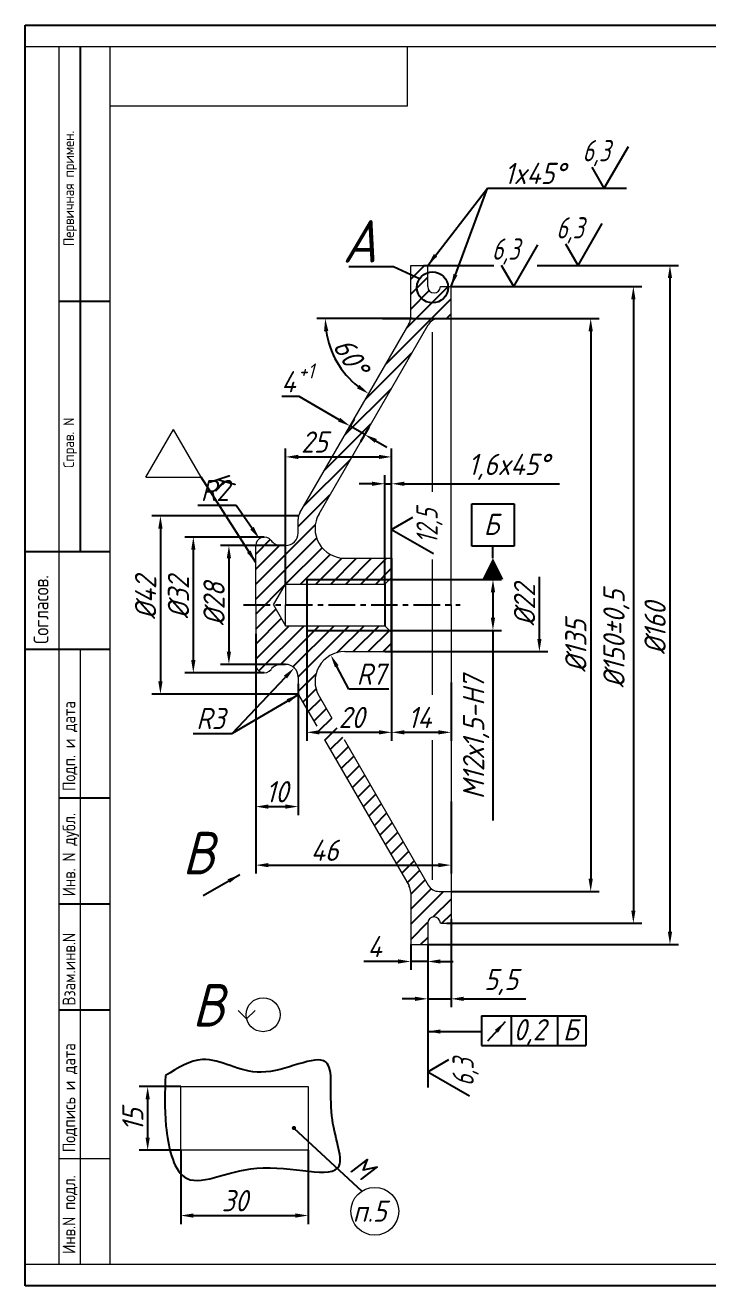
# Model space of a CAD drawing. Extents: x 5364 to 5784, y 0 to 297.
# Drawn here: x 5364 to 5524.8, y 0 to 297 of the extents above; entities that cross this region are included whole.
import ezdxf

# ---------------------------------------------------------------- set-up
doc = ezdxf.new("R2010")
doc.units = 0
doc.header["$MEASUREMENT"] = 0
doc.linetypes.add('CENTER', pattern=[2, 1.25, -0.25, 0.25, -0.25])
doc.layers.get('0').update_dxf_attribs({"linetype": 'CONTINUOUS'})
doc.layers.get('DEFPOINTS').update_dxf_attribs({"linetype": 'CONTINUOUS'})
doc.layers.add('TOST', color=110, linetype='CONTINUOUS', lineweight=20)
doc.styles.get("Standard").update_dxf_attribs({"font": 'simplex.shx', "width": 0.85, "oblique": 15, "height": 5})
doc.dimstyles.get("Standard").update_dxf_attribs({"dimtxt": 5, "dimasz": 3, "dimexe": 2, "dimexo": 0, "dimgap": 1, "dimtad": 1, "dimdec": 0, "dimdsep": 46, "dimlunit": 6, "dimtxsty": 'STANDARD', "dimcen": 0.09, "dimclrt": 7, "dimadec": 0, "dimazin": 0, "dimtfac": 1, "dimtdec": 0, "dimtmove": 0, "dimatfit": 3, "dimfxl": 1, "dimtolj": 1, "dimtzin": 0, "dimarcsym": 0})

# ---------------------------------------------------------------- blocks, each defined once
blk = doc.blocks.new('*D287')
at = {"color": 0, "lineweight": -2, "transparency": 16777216}
for p, q in [((5448.18, 227.91), (5499.22, 227.91)), ((5497.22, 224.91), (5497.22, 95.91)), ((5464.33, 92.91), (5499.22, 92.91))]:
    blk.add_line(p, q, dxfattribs=at)
at = {"color": 0, "transparency": 16777216}
for points in [[(5496.72, 224.91), (5497.72, 224.91), (5497.22, 227.91)], [(5496.72, 95.91), (5497.72, 95.91), (5497.22, 92.91)]]:
    blk.add_solid(points, dxfattribs=at)
at = {"layer": 'DEFPOINTS', "color": 0, "transparency": 16777216}
for p in [(5448.18, 227.91), (5464.33, 92.91), (5497.22, 92.91)]:
    blk.add_point(p, dxfattribs=at)
at = {"color": 7, "transparency": 16777216, "insert": (5493.72, 150.75), "char_height": 5, "attachment_point": 5, "rotation": 90}
blk.add_mtext('\\A1;%%c135', dxfattribs=at)
blk = doc.blocks.new('*D288')
at = {"color": 0, "lineweight": -2, "transparency": 16777216}
for p, q in [((5484.58, 240.41), (5517.89, 240.41)), ((5515.89, 237.41), (5515.89, 83.41)), ((5458.83, 80.41), (5517.89, 80.41))]:
    blk.add_line(p, q, dxfattribs=at)
at = {"color": 0, "transparency": 16777216}
for points in [[(5515.39, 237.41), (5516.39, 237.41), (5515.89, 240.41)], [(5515.39, 83.41), (5516.39, 83.41), (5515.89, 80.41)]]:
    blk.add_solid(points, dxfattribs=at)
at = {"layer": 'DEFPOINTS', "color": 0, "transparency": 16777216}
for p in [(5484.58, 240.41), (5458.83, 80.41), (5515.89, 80.41)]:
    blk.add_point(p, dxfattribs=at)
at = {"color": 7, "transparency": 16777216, "insert": (5512.39, 154.9), "char_height": 5, "attachment_point": 5, "rotation": 90}
blk.add_mtext('\\A1;%%c160', dxfattribs=at)
blk = doc.blocks.new('*D289')
at = {"color": 0, "lineweight": -2, "transparency": 16777216}
for p, q in [((5464.33, 235.41), (5509.27, 235.41)), ((5507.27, 232.41), (5507.27, 88.41)), ((5463.33, 85.41), (5509.27, 85.41))]:
    blk.add_line(p, q, dxfattribs=at)
at = {"color": 0, "transparency": 16777216}
for points in [[(5506.77, 232.41), (5507.77, 232.41), (5507.27, 235.41)], [(5506.77, 88.41), (5507.77, 88.41), (5507.27, 85.41)]]:
    blk.add_solid(points, dxfattribs=at)
at = {"layer": 'DEFPOINTS', "color": 0, "transparency": 16777216}
for p in [(5464.33, 235.41), (5463.33, 85.41), (5507.27, 85.41)]:
    blk.add_point(p, dxfattribs=at)
at = {"color": 7, "transparency": 16777216, "insert": (5503.29, 152.44), "char_height": 5, "attachment_point": 5, "rotation": 90}
blk.add_mtext('\\A1;%%c150%%p0,5', dxfattribs=at)
blk = doc.blocks.new('*D290')
at = {"color": 0, "lineweight": -2, "transparency": 16777216}
for p, q in [((5485.14, 152.41), (5485.14, 167.01)), ((5448.73, 149.41), (5487.14, 149.41))]:
    blk.add_line(p, q, dxfattribs=at)
at = {"color": 0, "transparency": 16777216}
blk.add_solid([(5484.64, 152.41), (5485.64, 152.41), (5485.14, 149.41)], dxfattribs=at)
at = {"layer": 'DEFPOINTS', "color": 0, "transparency": 16777216}
for p in [(5475.8, 171.41), (5448.73, 149.41), (5485.14, 149.41)]:
    blk.add_point(p, dxfattribs=at)
at = {"color": 7, "transparency": 16777216, "insert": (5481.64, 160.41), "char_height": 5, "attachment_point": 5, "rotation": 90}
blk.add_mtext('\\A1;%%c22', dxfattribs=at)
blk = doc.blocks.new('*D291')
at = {"color": 0, "lineweight": -2, "transparency": 16777216}
for p, q in [((5420.33, 176.41), (5401.63, 176.41)), ((5403.63, 173.41), (5403.63, 147.41)), ((5420.33, 144.41), (5401.63, 144.41))]:
    blk.add_line(p, q, dxfattribs=at)
at = {"color": 0, "transparency": 16777216}
for points in [[(5403.13, 173.41), (5404.13, 173.41), (5403.63, 176.41)], [(5403.13, 147.41), (5404.13, 147.41), (5403.63, 144.41)]]:
    blk.add_solid(points, dxfattribs=at)
at = {"layer": 'DEFPOINTS', "color": 0, "transparency": 16777216}
for p in [(5420.33, 176.41), (5403.63, 144.41), (5420.33, 144.41)]:
    blk.add_point(p, dxfattribs=at)
at = {"color": 7, "transparency": 16777216, "insert": (5400.13, 162.16), "char_height": 5, "attachment_point": 5, "rotation": 90}
blk.add_mtext('\\A1;%%c32', dxfattribs=at)
blk = doc.blocks.new('*D292')
at = {"color": 0, "lineweight": -2, "transparency": 16777216}
for p, q in [((5425.33, 174.41), (5410.01, 174.41)), ((5412.01, 171.41), (5412.01, 149.41)), ((5425.33, 146.41), (5410.01, 146.41))]:
    blk.add_line(p, q, dxfattribs=at)
at = {"color": 0, "transparency": 16777216}
for points in [[(5411.51, 171.41), (5412.51, 171.41), (5412.01, 174.41)], [(5411.51, 149.41), (5412.51, 149.41), (5412.01, 146.41)]]:
    blk.add_solid(points, dxfattribs=at)
at = {"layer": 'DEFPOINTS', "color": 0, "transparency": 16777216}
for p in [(5425.33, 174.41), (5412.01, 146.41), (5425.33, 146.41)]:
    blk.add_point(p, dxfattribs=at)
at = {"color": 7, "transparency": 16777216, "insert": (5408.51, 160.62), "char_height": 5, "attachment_point": 5, "rotation": 90}
blk.add_mtext('\\A1;%%c28', dxfattribs=at)
blk = doc.blocks.new('*D293')
at = {"color": 0, "lineweight": -2, "transparency": 16777216}
for p, q in [((5428.33, 181.41), (5393.88, 181.41)), ((5395.88, 178.41), (5395.88, 142.41)), ((5428.33, 139.41), (5393.88, 139.41))]:
    blk.add_line(p, q, dxfattribs=at)
at = {"color": 0, "transparency": 16777216}
for points in [[(5395.38, 178.41), (5396.38, 178.41), (5395.88, 181.41)], [(5395.38, 142.41), (5396.38, 142.41), (5395.88, 139.41)]]:
    blk.add_solid(points, dxfattribs=at)
at = {"layer": 'DEFPOINTS', "color": 0, "transparency": 16777216}
for p in [(5428.33, 181.41), (5395.88, 139.41), (5428.33, 139.41)]:
    blk.add_point(p, dxfattribs=at)
at = {"color": 7, "transparency": 16777216, "insert": (5392.38, 162.1), "char_height": 5, "attachment_point": 5, "rotation": 90}
blk.add_mtext('\\A1;%%c42', dxfattribs=at)
blk = doc.blocks.new('*D294')
at = {"color": 0, "lineweight": -2, "transparency": 16777216}
for p, q in [((5418.33, 150.33), (5418.33, 110.9)), ((5428.33, 141.79), (5428.33, 110.9)), ((5421.33, 112.9), (5425.33, 112.9))]:
    blk.add_line(p, q, dxfattribs=at)
at = {"color": 0, "transparency": 16777216}
for points in [[(5421.33, 113.4), (5421.33, 112.4), (5418.33, 112.9)], [(5425.33, 113.4), (5425.33, 112.4), (5428.33, 112.9)]]:
    blk.add_solid(points, dxfattribs=at)
at = {"layer": 'DEFPOINTS', "color": 0, "transparency": 16777216}
for p in [(5418.33, 150.33), (5428.33, 141.79), (5428.33, 112.9)]:
    blk.add_point(p, dxfattribs=at)
at = {"color": 7, "transparency": 16777216, "insert": (5423.33, 116.4), "char_height": 5, "attachment_point": 5}
blk.add_mtext('\\A1;10', dxfattribs=at)
blk = doc.blocks.new('*D295')
at = {"color": 0, "lineweight": -2, "transparency": 16777216}
blk.add_line((5455.18, 227.91), (5432.7, 227.91), dxfattribs=at)
blk.add_arc((5455.18, 227.91), 20.48, 188.4008, 231.5992, dxfattribs=at)
at = {"color": 0, "transparency": 16777216}
for points in [[(5434.42, 224.88), (5435.42, 224.95), (5434.7, 227.91)], [(5442.74, 212.27), (5442.18, 211.44), (5444.94, 210.17)]]:
    blk.add_solid(points, dxfattribs=at)
at = {"layer": 'DEFPOINTS', "color": 0, "transparency": 16777216}
for p in [(5454.43, 226.61), (5461.53, 227.91), (5464.33, 227.91), (5435.93, 220.9), (5428.73, 182.1)]:
    blk.add_point(p, dxfattribs=at)
at = {"color": 7, "transparency": 16777216, "insert": (5440.76, 218.95), "char_height": 5, "attachment_point": 5, "rotation": 301.8541}
blk.add_mtext('\\A1;60°', dxfattribs=at)
blk = doc.blocks.new('*D296')
at = {"color": 0, "lineweight": -2, "transparency": 16777216}
for p, q in [((5454.83, 80.41), (5454.83, 74.41)), ((5458.83, 80.41), (5458.83, 74.41)), ((5451.83, 76.41), (5443.79, 76.41)), ((5458.83, 76.41), (5454.83, 76.41)), ((5461.83, 76.41), (5464.83, 76.41))]:
    blk.add_line(p, q, dxfattribs=at)
at = {"color": 0, "transparency": 16777216}
for points in [[(5451.83, 76.91), (5451.83, 75.91), (5454.83, 76.41)], [(5461.83, 76.91), (5461.83, 75.91), (5458.83, 76.41)]]:
    blk.add_solid(points, dxfattribs=at)
at = {"layer": 'DEFPOINTS', "color": 0, "transparency": 16777216}
for p in [(5454.83, 80.41), (5458.83, 80.41), (5458.83, 76.41)]:
    blk.add_point(p, dxfattribs=at)
at = {"color": 7, "transparency": 16777216, "insert": (5446.31, 79.91), "char_height": 5, "attachment_point": 5}
blk.add_mtext('\\A1;4', dxfattribs=at)
blk = doc.blocks.new('*D297')
at = {"color": 0, "lineweight": -2, "transparency": 16777216}
for p, q in [((5464.33, 86.41), (5464.33, 65.61)), ((5458.83, 80.41), (5458.83, 65.61)), ((5455.83, 67.61), (5452.83, 67.61)), ((5458.83, 67.61), (5464.33, 67.61)), ((5467.33, 67.61), (5481.91, 67.61))]:
    blk.add_line(p, q, dxfattribs=at)
at = {"color": 0, "transparency": 16777216}
for points in [[(5455.83, 68.11), (5455.83, 67.11), (5458.83, 67.61)], [(5467.33, 68.11), (5467.33, 67.11), (5464.33, 67.61)]]:
    blk.add_solid(points, dxfattribs=at)
at = {"layer": 'DEFPOINTS', "color": 0, "transparency": 16777216}
for p in [(5464.33, 86.41), (5458.83, 80.41), (5464.33, 67.61)]:
    blk.add_point(p, dxfattribs=at)
at = {"color": 7, "transparency": 16777216, "insert": (5476.12, 71.58), "char_height": 5, "attachment_point": 5}
blk.add_mtext('\\A1;5,5', dxfattribs=at)
blk = doc.blocks.new('*D298')
at = {"color": 0, "lineweight": -2, "transparency": 16777216}
for p, q in [((5450.33, 171.41), (5450.33, 128.4)), ((5430.33, 166.41), (5430.33, 128.4)), ((5433.33, 130.4), (5447.33, 130.4))]:
    blk.add_line(p, q, dxfattribs=at)
at = {"color": 0, "transparency": 16777216}
for points in [[(5433.33, 130.9), (5433.33, 129.9), (5430.33, 130.4)], [(5447.33, 130.9), (5447.33, 129.9), (5450.33, 130.4)]]:
    blk.add_solid(points, dxfattribs=at)
at = {"layer": 'DEFPOINTS', "color": 0, "transparency": 16777216}
for p in [(5450.33, 171.41), (5430.33, 166.41), (5450.33, 130.4)]:
    blk.add_point(p, dxfattribs=at)
at = {"color": 7, "transparency": 16777216, "insert": (5440.88, 133.9), "char_height": 5, "attachment_point": 5}
blk.add_mtext('\\A1;20', dxfattribs=at)
blk = doc.blocks.new('*D299')
at = {"color": 0, "lineweight": -2, "transparency": 16777216}
for p, q in [((5425.33, 165.31), (5425.33, 197.29)), ((5450.33, 149.41), (5450.33, 197.29)), ((5428.33, 195.29), (5447.33, 195.29))]:
    blk.add_line(p, q, dxfattribs=at)
at = {"color": 0, "transparency": 16777216}
for points in [[(5428.33, 195.79), (5428.33, 194.79), (5425.33, 195.29)], [(5447.33, 195.79), (5447.33, 194.79), (5450.33, 195.29)]]:
    blk.add_solid(points, dxfattribs=at)
at = {"layer": 'DEFPOINTS', "color": 0, "transparency": 16777216}
for p in [(5450.33, 195.29), (5425.33, 165.31), (5450.33, 149.41)]:
    blk.add_point(p, dxfattribs=at)
at = {"color": 7, "transparency": 16777216, "insert": (5432.14, 198.79), "char_height": 5, "attachment_point": 5}
blk.add_mtext('\\A1;25', dxfattribs=at)
blk = doc.blocks.new('*D300')
at = {"color": 0, "lineweight": -2, "transparency": 16777216}
for p, q in [((5418.33, 153.6), (5418.33, 97.11)), ((5464.33, 114.07), (5464.33, 97.11)), ((5421.33, 99.11), (5461.33, 99.11))]:
    blk.add_line(p, q, dxfattribs=at)
at = {"color": 0, "transparency": 16777216}
for points in [[(5421.33, 99.61), (5421.33, 98.61), (5418.33, 99.11)], [(5461.33, 99.61), (5461.33, 98.61), (5464.33, 99.11)]]:
    blk.add_solid(points, dxfattribs=at)
at = {"layer": 'DEFPOINTS', "color": 0, "transparency": 16777216}
for p in [(5418.33, 153.6), (5464.33, 114.07), (5464.33, 99.11)]:
    blk.add_point(p, dxfattribs=at)
at = {"color": 7, "transparency": 16777216, "insert": (5434.55, 102.61), "char_height": 5, "attachment_point": 5}
blk.add_mtext('\\A1;46', dxfattribs=at)
blk = doc.blocks.new('*D301')
at = {"color": 0, "lineweight": -2, "transparency": 16777216}
for p, q in [((5440.27, 140.6), (5437.42, 145.94)), ((5449.69, 140.6), (5440.27, 140.6))]:
    blk.add_line(p, q, dxfattribs=at)
at = {"color": 0, "transparency": 16777216}
blk.add_solid([(5437.86, 146.17), (5436.98, 145.7), (5436.01, 148.58)], dxfattribs=at)
at = {"layer": 'DEFPOINTS', "color": 0, "transparency": 16777216}
for p in [(5436.01, 148.58), (5439.3, 142.41)]:
    blk.add_point(p, dxfattribs=at)
at = {"color": 7, "transparency": 16777216, "insert": (5445.48, 144.1), "char_height": 5, "attachment_point": 5}
blk.add_mtext('\\A1;R7', dxfattribs=at)
blk = doc.blocks.new('*D302')
at = {"color": 0, "lineweight": -2, "transparency": 16777216}
for p, q in [((5450.33, 152.68), (5450.33, 128.4)), ((5464.33, 142.15), (5464.33, 128.4)), ((5453.33, 130.4), (5461.33, 130.4))]:
    blk.add_line(p, q, dxfattribs=at)
at = {"color": 0, "transparency": 16777216}
for points in [[(5453.33, 130.9), (5453.33, 129.9), (5450.33, 130.4)], [(5461.33, 130.9), (5461.33, 129.9), (5464.33, 130.4)]]:
    blk.add_solid(points, dxfattribs=at)
at = {"layer": 'DEFPOINTS', "color": 0, "transparency": 16777216}
for p in [(5450.33, 152.68), (5464.33, 142.15), (5464.33, 130.4)]:
    blk.add_point(p, dxfattribs=at)
at = {"color": 7, "transparency": 16777216, "insert": (5456.94, 133.9), "char_height": 5, "attachment_point": 5}
blk.add_mtext('\\A1;14', dxfattribs=at)
blk = doc.blocks.new('*D303')
at = {"color": 0, "lineweight": -2, "transparency": 16777216}
for p, q in [((5430.33, 166.41), (5476.2, 166.41)), ((5474.2, 163.41), (5474.2, 157.41)), ((5430.33, 154.41), (5476.2, 154.41)), ((5474.2, 154.41), (5474.2, 109.59))]:
    blk.add_line(p, q, dxfattribs=at)
at = {"color": 0, "transparency": 16777216}
for points in [[(5473.7, 163.41), (5474.7, 163.41), (5474.2, 166.41)], [(5473.7, 157.41), (5474.7, 157.41), (5474.2, 154.41)]]:
    blk.add_solid(points, dxfattribs=at)
at = {"layer": 'DEFPOINTS', "color": 0, "transparency": 16777216}
for p in [(5430.33, 166.41), (5430.33, 154.41), (5474.2, 154.41)]:
    blk.add_point(p, dxfattribs=at)
at = {"color": 7, "transparency": 16777216, "insert": (5470.23, 129.17), "char_height": 5, "attachment_point": 5, "rotation": 90}
blk.add_mtext('\\A1;М12х1,5-Н7', dxfattribs=at)
blk = doc.blocks.new('*D304')
at = {"color": 0, "lineweight": -2, "transparency": 16777216}
for p, q in [((5448.73, 165.31), (5448.73, 190.96)), ((5450.33, 166.91), (5450.33, 190.96)), ((5445.73, 188.96), (5442.73, 188.96)), ((5448.73, 188.96), (5450.33, 188.96)), ((5453.33, 188.96), (5489.87, 188.96))]:
    blk.add_line(p, q, dxfattribs=at)
at = {"color": 0, "transparency": 16777216}
for points in [[(5445.73, 189.46), (5445.73, 188.46), (5448.73, 188.96)], [(5453.33, 189.46), (5453.33, 188.46), (5450.33, 188.96)]]:
    blk.add_solid(points, dxfattribs=at)
at = {"layer": 'DEFPOINTS', "color": 0, "transparency": 16777216}
for p in [(5450.33, 188.96), (5450.33, 166.91), (5448.73, 165.31)]:
    blk.add_point(p, dxfattribs=at)
at = {"color": 7, "transparency": 16777216, "insert": (5477.88, 192.94), "char_height": 5, "attachment_point": 5}
blk.add_mtext('\\A1;1,6x45%%d', dxfattribs=at)
blk = doc.blocks.new('*D305')
at = {"color": 0, "lineweight": -2, "transparency": 16777216}
for p, q in [((5428.53, 209.5), (5424.5, 209.5)), ((5437.95, 204.06), (5428.53, 209.5)), ((5441.49, 204.21), (5439.55, 200.83)), ((5444.01, 200.56), (5440.55, 202.56)), ((5444.96, 202.21), (5443.01, 198.83)), ((5446.61, 199.06), (5449.21, 197.56))]:
    blk.add_line(p, q, dxfattribs=at)
at = {"color": 0, "transparency": 16777216}
for points in [[(5438.2, 204.5), (5437.7, 203.63), (5440.55, 202.56)], [(5446.86, 199.5), (5446.36, 198.63), (5444.01, 200.56)]]:
    blk.add_solid(points, dxfattribs=at)
at = {"layer": 'DEFPOINTS', "color": 0, "transparency": 16777216}
for p in [(5440.55, 202.56), (5441.49, 204.21), (5444.96, 202.21)]:
    blk.add_point(p, dxfattribs=at)
at = {"color": 7, "transparency": 16777216, "insert": (5426.02, 213), "char_height": 5, "attachment_point": 5}
blk.add_mtext('\\A1;4', dxfattribs=at)
blk = doc.blocks.new('*D306')
at = {"color": 0, "lineweight": -2, "transparency": 16777216}
for p, q in [((5412.81, 130.15), (5425.33, 143.41)), ((5403.59, 130.15), (5412.81, 130.15))]:
    blk.add_line(p, q, dxfattribs=at)
at = {"color": 0, "transparency": 16777216}
blk.add_solid([(5424.97, 143.75), (5425.69, 143.06), (5427.39, 145.59)], dxfattribs=at)
at = {"layer": 'DEFPOINTS', "color": 0, "transparency": 16777216}
for p in [(5427.39, 145.59), (5425.33, 143.41)]:
    blk.add_point(p, dxfattribs=at)
at = {"color": 7, "transparency": 16777216, "insert": (5407.7, 133.65), "char_height": 5, "attachment_point": 5}
blk.add_mtext('\\A1;R3', dxfattribs=at)
blk = doc.blocks.new('*D309')
at = {"color": 0, "lineweight": -2, "transparency": 16777216}
for p, q in [((5404.73, 183.89), (5413.69, 183.89)), ((5413.69, 183.89), (5417.46, 178.5))]:
    blk.add_line(p, q, dxfattribs=at)
at = {"color": 0, "transparency": 16777216}
blk.add_solid([(5417.87, 178.79), (5417.05, 178.22), (5419.18, 176.05)], dxfattribs=at)
at = {"layer": 'DEFPOINTS', "color": 0, "transparency": 16777216}
for p in [(5419.18, 176.05), (5420.33, 174.41)]:
    blk.add_point(p, dxfattribs=at)
at = {"color": 7, "transparency": 16777216, "insert": (5408.71, 187.39), "char_height": 5, "attachment_point": 5}
blk.add_mtext('\\A1;R2', dxfattribs=at)
blk = doc.blocks.new('*D310')
at = {"color": 0, "lineweight": -2, "transparency": 16777216}
for p, q in [((5400.67, 31.93), (5400.67, 14.55)), ((5430.67, 31.93), (5430.67, 14.55)), ((5403.67, 16.55), (5427.67, 16.55))]:
    blk.add_line(p, q, dxfattribs=at)
at = {"color": 0, "transparency": 16777216}
for points in [[(5403.67, 17.05), (5403.67, 16.05), (5400.67, 16.55)], [(5427.67, 17.05), (5427.67, 16.05), (5430.67, 16.55)]]:
    blk.add_solid(points, dxfattribs=at)
at = {"layer": 'DEFPOINTS', "color": 0, "transparency": 16777216}
for p in [(5400.67, 31.93), (5430.67, 31.93), (5430.67, 16.55)]:
    blk.add_point(p, dxfattribs=at)
at = {"color": 7, "transparency": 16777216, "insert": (5413.4, 20.05), "char_height": 5, "attachment_point": 5}
blk.add_mtext('\\A1;30', dxfattribs=at)
blk = doc.blocks.new('*D311')
at = {"color": 0, "lineweight": -2, "transparency": 16777216}
for p, q in [((5400.67, 46.93), (5390.88, 46.93)), ((5392.88, 34.93), (5392.88, 43.93)), ((5400.67, 31.93), (5390.88, 31.93))]:
    blk.add_line(p, q, dxfattribs=at)
at = {"color": 0, "transparency": 16777216}
for points in [[(5392.38, 43.93), (5393.38, 43.93), (5392.88, 46.93)], [(5392.38, 34.93), (5393.38, 34.93), (5392.88, 31.93)]]:
    blk.add_solid(points, dxfattribs=at)
at = {"layer": 'DEFPOINTS', "color": 0, "transparency": 16777216}
for p in [(5392.88, 46.93), (5400.67, 46.93), (5400.67, 31.93)]:
    blk.add_point(p, dxfattribs=at)
at = {"color": 7, "transparency": 16777216, "insert": (5389.38, 39.1), "char_height": 5, "attachment_point": 5, "rotation": 90}
blk.add_mtext('\\A1;15', dxfattribs=at)

msp = doc.modelspace()

# ---------------------------------------------------------------- hatches: boundary and pattern name
h = msp.add_hatch()
h.set_pattern_fill('ANSI31', scale=20, style=0)
h.set_pattern_definition([(45, (6090.8575, -480.8927), (-1.767767, 1.767767), [])])
h.paths.add_polyline_path([(5433.24, 181.91), (5458.93, 226.41, -0.267949), (5461.53, 227.91), (5464.33, 227.91), (5464.33, 235.41), (5463.63, 235.41, -0.012583), (5463.63, 235.22, -1), (5456.32, 235.22, -0.32381), (5458.83, 238.7), (5458.83, 240.41), (5457.83, 240.41), (5454.83, 240.41), (5454.83, 228.11, -0.131652), (5454.43, 226.61), (5428.73, 182.1, 0.131652), (5428.33, 180.6), (5428.33, 177.41, -0.414214), (5425.33, 174.41), (5424.33, 174.41, -0.236068), (5421.93, 175.61, 0.720759), (5418.33, 174.41), (5418.33, 160.41), (5422.5, 160.41), (5425.33, 165.31), (5430.33, 165.31), (5430.33, 166.41), (5449.83, 166.41), (5450.33, 166.91), (5450.33, 171.41), (5439.3, 171.41, -0.57735)])
h.paths.add_polyline_path([(5450.33, 153.91), (5449.83, 154.41), (5430.33, 154.41), (5430.33, 155.51), (5425.33, 155.51), (5422.5, 160.41), (5418.33, 160.41), (5418.33, 146.41, 0.720759), (5421.93, 145.21, -0.236068), (5424.33, 146.41), (5425.33, 146.41, -0.414214), (5428.33, 143.41), (5428.33, 140.21, 0.131652), (5428.73, 138.71), (5432.7, 131.84), (5434.54, 128.65), (5454.43, 94.2, -0.131652), (5454.83, 92.7), (5454.83, 80.41), (5458.83, 80.41), (5458.83, 85.41, -1), (5461.83, 85.41), (5464.33, 85.41), (5464.33, 92.91), (5461.53, 92.91, -0.267949), (5458.93, 94.41), (5439.13, 128.7), (5436.24, 133.7), (5433.24, 138.91, -0.57735), (5439.3, 149.41), (5450.33, 149.41)])
h.paths.add_polyline_path([(5463.63, 235.22, 0.012583), (5463.63, 235.41), (5461.83, 235.41, -1), (5458.83, 235.41), (5458.83, 238.7, 0.32381), (5456.32, 235.22, 1)], flags=16)
h.paths.add_polyline_path([(5449.83, 166.41), (5430.33, 166.41), (5430.33, 165.31), (5448.73, 165.31)], flags=16)
h.paths.add_polyline_path([(5448.73, 155.51), (5430.33, 155.51), (5430.33, 154.41), (5449.83, 154.41)], flags=17)
h.paths.add_polyline_path([(5435.75, 137.65), (5446.01, 137.65), (5446.01, 130.15), (5435.75, 130.15)], flags=25)

# ---------------------------------------------------------------- linework, layer by layer
at = {"color": 7}
for p, q in [((5364.04, 297), (5784.04, 297)), ((5364.04, 0), (5364.04, 297)), ((5377.04, 173), (5377.04, 292)), ((5500.43, 258.58), (5506.12, 268.44)), ((5500.43, 258.58), (5497.54, 263.58)), ((5492.27, 258.58), (5505.69, 258.58)), ((5494.24, 240.41), (5499.93, 250.26)), ((5479.09, 235.41), (5484.78, 245.26)), ((5494.24, 240.41), (5491.35, 245.41)), ((5457.83, 240.41), (5474.39, 240.41)), ((5479.09, 235.41), (5476.2, 240.41)), ((5372.04, 232), (5384.04, 232)), ((5469.2, 174.26), (5469.2, 184.26)), ((5469.2, 184.26), (5479.2, 184.26)), ((5479.2, 184.26), (5479.2, 174.26)), ((5428.33, 181.41), (5424.34, 181.41)), ((5450.33, 178.22), (5455.33, 181.11)), ((5450.33, 178.22), (5460.19, 172.53)), ((5364.04, 173), (5384.04, 173)), ((5474.2, 174.26), (5469.2, 174.26)), ((5474.2, 171.41), (5474.2, 174.26)), ((5479.2, 174.26), (5474.2, 174.26)), ((5430.33, 166.41), (5449.83, 166.41)), ((5448.73, 165.31), (5448.73, 155.51)), ((5430.33, 154.41), (5449.83, 154.41)), ((5364.04, 150), (5384.04, 150)), ((5428.33, 139.41), (5424.34, 139.41)), ((5371.85, 115), (5384.04, 115)), ((5372.04, 90), (5384.04, 90)), ((5458.83, 65.61), (5458.83, 56.43)), ((5372.04, 65), (5384.04, 65)), ((5471.49, 63.62), (5496.08, 63.62)), ((5471.49, 63.62), (5471.49, 56.62)), ((5478.49, 63.62), (5478.49, 56.62)), ((5489.44, 63.62), (5489.44, 56.62)), ((5496.08, 63.62), (5496.08, 56.62)), ((5471.49, 56.62), (5496.08, 56.62)), ((5458.83, 56.43), (5458.83, 46.75)), ((5458.83, 50.44), (5463.83, 53.33)), ((5458.83, 50.44), (5468.69, 44.75)), ((5784.04, 0), (5364.04, 0))]:
    msp.add_line(p, q, dxfattribs=at)
at = {"color": 7, "linetype": 'CENTER', "ltscale": 5}
msp.add_line((5415.48, 160.41), (5466.48, 160.41), dxfattribs=at)
at = {"color": 7}
msp.add_lwpolyline([(5474.2, 166.41, 5, 0, 0), (5474.2, 171.41, 0, 0, 0)], format="xyseb", dxfattribs=at)
at = {"color": 7, "const_width": 0.5}
msp.add_lwpolyline([(5427.08, 37.17, 1), (5427.58, 37.17, 1)], format="xyb", close=True, dxfattribs=at)
at = {"color": 7}
msp.add_circle((5459.97, 235.22), 3.66, dxfattribs=at)
msp.add_open_spline([(5397.09, 49.54), (5400, 51.33), (5407.26, 55.81), (5418.92, 46.56), (5438.2, 58.08), (5434.56, 40.07), (5442.37, 22.72), (5418.27, 31.53), (5400.4, 20.21), (5396.57, 38.02), (5396.92, 45.79), (5397.09, 49.54)], degree=3, knots=[0, 0, 0, 0, 9.482956, 23.63028, 39.001515, 51.74226, 63.658339, 83.101553, 100.335444, 113.049878, 124.935189, 124.935189, 124.935189, 124.935189], dxfattribs=at)
at = {"layer": 'TOST', "color": 7}
for p, q in [((5364.04, 292), (5779.04, 292)), ((5372.04, 5), (5372.04, 292)), ((5384.04, 5), (5384.04, 292)), ((5454.04, 278), (5454.04, 292)), ((5384.04, 278), (5454.04, 278)), ((5454.83, 240.41), (5458.83, 240.41)), ((5454.83, 228.11), (5454.83, 240.41)), ((5458.83, 235.41), (5458.83, 240.41)), ((5461.83, 235.41), (5464.33, 235.41)), ((5464.33, 160.41), (5464.33, 235.41)), ((5428.73, 182.1), (5454.43, 226.61)), ((5433.24, 181.91), (5458.93, 226.41)), ((5461.53, 227.91), (5464.33, 227.91)), ((5459.87, 224.69), (5459.87, 187.07)), ((5392.45, 190.49), (5398.95, 201.75)), ((5405.45, 190.49), (5398.95, 201.75)), ((5392.45, 190.49), (5405.45, 190.49)), ((5428.33, 177.41), (5428.33, 180.6)), ((5418.33, 160.41), (5418.33, 174.41)), ((5424.33, 174.41), (5425.33, 174.41)), ((5439.3, 171.41), (5450.33, 171.41)), ((5450.33, 160.41), (5450.33, 171.41)), ((5459.87, 171.11), (5459.87, 139.24)), ((5430.33, 160.41), (5430.33, 166.41)), ((5448.73, 165.31), (5450.33, 166.91)), ((5422.5, 160.41), (5425.33, 165.31)), ((5425.33, 165.31), (5448.73, 165.31)), ((5425.33, 165.31), (5425.33, 160.41)), ((5418.33, 160.41), (5418.33, 146.41)), ((5422.5, 160.41), (5425.33, 155.51)), ((5425.33, 155.51), (5425.33, 160.41)), ((5430.33, 160.41), (5430.33, 154.41)), ((5450.33, 160.41), (5450.33, 149.41)), ((5464.33, 160.41), (5464.33, 85.41)), ((5425.33, 155.51), (5448.73, 155.51)), ((5448.73, 155.51), (5450.33, 153.91)), ((5377.04, 5), (5377.04, 150)), ((5439.3, 149.41), (5450.33, 149.41)), ((5424.33, 146.41), (5425.33, 146.41)), ((5428.33, 143.41), (5428.33, 140.21)), ((5428.73, 138.71), (5432.7, 131.84)), ((5433.24, 138.91), (5436.24, 133.7)), ((5434.54, 128.65), (5454.43, 94.2)), ((5439.13, 128.7), (5458.93, 94.41)), ((5459.87, 128.56), (5459.87, 95.64)), ((5454.83, 92.7), (5454.83, 80.41)), ((5461.53, 92.91), (5464.33, 92.91)), ((5458.83, 85.41), (5458.83, 80.41)), ((5461.83, 85.41), (5464.33, 85.41)), ((5454.83, 80.41), (5458.83, 80.41)), ((5416.19, 62.87), (5414.19, 64.87)), ((5416.19, 62.87), (5418.19, 64.87)), ((5400.67, 46.93), (5430.67, 46.93)), ((5400.67, 31.93), (5400.67, 46.93)), ((5430.67, 46.93), (5430.67, 31.93)), ((5372.04, 30), (5384.04, 30)), ((5430.67, 31.93), (5400.67, 31.93)), ((5779.04, 5), (5364.04, 5))]:
    msp.add_line(p, q, dxfattribs=at)
for centre, radius in [((5420.06, 63.87), 4), ((5446.37, 17.55), 5.63)]:
    msp.add_circle(centre, radius, dxfattribs=at)
for centre, radius, start, end in [((5460.33, 235.41), 1.5, 180, 0), ((5451.83, 228.11), 3, 330, 360), ((5461.53, 224.91), 3, 90, 150), ((5431.33, 180.6), 3, 150, 180), ((5439.3, 178.41), 7, 150, 270), ((5420.33, 174.41), 2, 36.8699, 180), ((5424.33, 177.41), 3, 216.8699, 270), ((5425.33, 177.41), 3, 270, 0), ((5439.3, 142.41), 7, 90, 210), ((5420.33, 146.41), 2, 180, 323.1301), ((5424.33, 143.41), 3, 90, 143.1301), ((5425.33, 143.41), 3, 360, 90), ((5431.33, 140.21), 3, 180, 210), ((5451.83, 92.7), 3, 0, 30), ((5461.53, 95.91), 3, 210, 270), ((5460.33, 85.41), 1.5, 0, 180)]:
    msp.add_arc(centre, radius, start, end, dxfattribs=at)

# ---------------------------------------------------------------- texts
at = {"color": 7}
for s, height, width, p in [('Первичная примен.', 2.5, 0.85, (5375.54, 244.97)), ('Справ. N', 2.5, 0.85, (5375.54, 192.71)), ('Согласов.', 3.5, 0.8, (5369.51, 151.22)), ('Подп. и дата', 3, 0.8, (5375.85, 116.6)), ('Инв. N дубл.', 3, 0.8, (5375.85, 91.76)), ('Взам.инв.N', 3, 0.8, (5375.85, 66.03)), ('Подпись и дата', 3, 0.8, (5375.85, 31.48)), ('Инв.N подл.', 3, 0.8, (5375.85, 7.52))]:
    msp.add_text(s, height=height, rotation=90, dxfattribs=dict(at, width=width)).set_placement(p)
for s, insert, char_height, attachment_point in [('1x45%%d', (5476.88, 262.08), 5, 4), ('A', (5446.77, 246.07), 10, 6)]:
    msp.add_mtext(s, dxfattribs=dict(at, insert=insert, char_height=char_height, attachment_point=attachment_point))
at = {"layer": 'TOST', "color": 7, "oblique": 15}
for s, height, width, p in [('6,3', 5, 0.7, (5495.29, 264.94)), ('6,3', 5, 0.7, (5489.1, 246.76)), ('6,3', 5, 0.7, (5473.95, 241.76)), ('+1', 3.5, 0.85, (5428.41, 213.8)), ('Б', 5, 0.85, (5472.02, 176.91)), ('В', 10, 0.85, (5401.05, 96.95)), ('В', 10, 0.85, (5403.37, 61.09)), ('0,2', 5, 0.85, (5479.06, 57.83)), ('Б', 5, 0.85, (5490.68, 57.83)), ('п.5', 5, 0.85, (5441.18, 15.08))]:
    msp.add_text(s, height=height, dxfattribs=dict(at, width=width)).set_placement(p)
for s, rotation, width, p in [('K', 303.3168, 0.85, (5407, 189.86)), ('12,5', 90, 0.7, (5461.18, 174.84)), ('6,3', 90, 0.7, (5469.68, 47.06)), ('M', 322.633, 0.85, (5440.12, 27.16))]:
    msp.add_text(s, height=5, rotation=rotation, dxfattribs=dict(at, width=width)).set_placement(p)

# ---------------------------------------------------------------- dimensions: what is measured, and where the dimension line sits
at = {"color": 7}
for base, p1, p2, text, picture, middle in [((5515.89, 80.41), (5484.58, 240.41), (5458.83, 80.41), '%%c<>', '*D288', (5515.89, 154.9)), ((5507.27, 85.41), (5464.33, 235.41), (5463.33, 85.41), '%%c<>%%p0,5', '*D289', (5507.27, 152.44)), ((5497.22, 92.91), (5448.18, 227.91), (5464.33, 92.91), '%%c<>', '*D287', (5497.22, 150.75)), ((5395.88, 139.41), (5428.33, 181.41), (5428.33, 139.41), '%%c<>', '*D293', (5395.88, 162.1)), ((5403.63, 144.41), (5420.33, 176.41), (5420.33, 144.41), '%%c<>', '*D291', (5403.63, 162.16)), ((5412.01, 146.41), (5425.33, 174.41), (5425.33, 146.41), '%%c<>', '*D292', (5412.01, 160.62)), ((5474.2, 154.41), (5430.33, 166.41), (5430.33, 154.41), 'М<>х1,5-Н7', '*D303', (5474.2, 129.17))]:
    dim = msp.add_linear_dim(base=base, p1=p1, p2=p2, angle=90, text=text, dimstyle='STANDARD', dxfattribs=at)
    dim.commit()
    dim.dimension.update_dxf_attribs({"geometry": picture, "text_midpoint": middle, "dimtype": 160})
dim = msp.add_angular_dim_2l(base=(5435.93, 220.9), line1=((5428.73, 182.1), (5454.43, 226.61)), line2=((5461.53, 227.91), (5464.33, 227.91)), dimstyle='STANDARD', override={"dimazin": 2}, dxfattribs=at)
dim.commit()
dim.dimension.update_dxf_attribs({"geometry": '*D295', "text_midpoint": (5437.78, 217.1), "dimtype": 162})
dim = msp.add_linear_dim(base=(5440.55, 202.56), p1=(5444.96, 202.21), p2=(5441.49, 204.21), angle=150, dimstyle='STANDARD', override={"dimtih": 1, "dimtoh": 1}, dxfattribs=at)
dim.commit()
dim.dimension.update_dxf_attribs({"geometry": '*D305', "text_midpoint": (5426.02, 209.5), "dimtype": 161})
for base, p1, p2, picture, middle in [((5450.33, 195.29), (5425.33, 165.31), (5450.33, 149.41), '*D299', (5432.14, 195.29)), ((5450.33, 130.4), (5430.33, 166.41), (5450.33, 171.41), '*D298', (5440.88, 130.4)), ((5464.33, 99.11), (5418.33, 153.6), (5464.33, 114.07), '*D300', (5434.55, 99.11)), ((5464.33, 130.4), (5450.33, 152.68), (5464.33, 142.15), '*D302', (5456.94, 130.4)), ((5428.33, 112.9), (5418.33, 150.33), (5428.33, 141.79), '*D294', (5423.33, 112.9)), ((5458.83, 76.41), (5454.83, 80.41), (5458.83, 80.41), '*D296', (5446.31, 76.41)), ((5430.67, 16.55), (5400.67, 31.93), (5430.67, 31.93), '*D310', (5413.4, 16.55))]:
    dim = msp.add_linear_dim(base=base, p1=p1, p2=p2, dimstyle='STANDARD', dxfattribs=at)
    dim.commit()
    dim.dimension.update_dxf_attribs({"geometry": picture, "text_midpoint": middle, "dimtype": 160})
dim = msp.add_linear_dim(base=(5450.33, 188.96), p1=(5448.73, 165.31), p2=(5450.33, 166.91), text='<>x45%%d', dimstyle='STANDARD', override={"dimdec": 1}, dxfattribs=at)
dim.commit()
dim.dimension.update_dxf_attribs({"geometry": '*D304', "text_midpoint": (5477.88, 188.96), "dimtype": 160})
for center, mpoint, override, picture, middle in [((5420.33, 174.41), (5419.18, 176.05), {"dimtih": 1, "dimtoh": 1, "dimcen": 0, "dimtofl": 0, "dimtmove": 1}, '*D309', (5413.69, 183.89)), ((5439.3, 142.41), (5436.01, 148.58), {"dimtih": 1, "dimtoh": 1, "dimtmove": 1}, '*D301', (5440.27, 140.6)), ((5425.33, 143.41), (5427.39, 145.59), {"dimtih": 1, "dimtoh": 1, "dimtmove": 1}, '*D306', (5412.81, 130.15))]:
    dim = msp.add_radius_dim(center=center, mpoint=mpoint, dimstyle='STANDARD', override=override, dxfattribs=at)
    dim.commit()
    dim.dimension.update_dxf_attribs({"geometry": picture, "text_midpoint": middle, "dimtype": 164})
dim = msp.add_linear_dim(base=(5485.14, 149.41), p1=(5475.8, 171.41), p2=(5448.73, 149.41), angle=90, text='%%c<>', dimstyle='STANDARD', override={"dimse1": 1, "dimsd1": 1}, dxfattribs=at)
dim.commit()
dim.dimension.update_dxf_attribs({"geometry": '*D290', "text_midpoint": (5485.14, 160.41), "dimtype": 160})
dim = msp.add_linear_dim(base=(5464.33, 67.61), p1=(5458.83, 80.41), p2=(5464.33, 86.41), dimstyle='STANDARD', override={"dimdec": 1}, dxfattribs=at)
dim.commit()
dim.dimension.update_dxf_attribs({"geometry": '*D297', "text_midpoint": (5476.12, 67.61), "dimtype": 160})
dim = msp.add_linear_dim(base=(5392.88, 46.93), p1=(5400.67, 31.93), p2=(5400.67, 46.93), angle=90, dimstyle='STANDARD', dxfattribs=at)
dim.commit()
dim.dimension.update_dxf_attribs({"geometry": '*D311', "text_midpoint": (5392.88, 39.1), "dimtype": 160})

# ---------------------------------------------------------------- leaders
at = {"color": 7, "annotation_type": 0, "has_hookline": 1, "hookline_direction": 0, "text_width": 15.91}
msp.add_leader([(5458.83, 240.41), (5472.88, 258.58), (5475.88, 258.58)], dimstyle='STANDARD', dxfattribs=at)
at = {"color": 7}
for points in [[(5464.33, 235.41), (5472.88, 258.58)], [(5428.47, 139.31), (5412.81, 130.15)], [(5458.83, 59.91), (5471.49, 59.91)], [(5477.04, 62.17), (5472.91, 57.67)]]:
    msp.add_leader(points, dimstyle='STANDARD', dxfattribs=at)
at = {"color": 7, "has_arrowhead": 0, "annotation_type": 0, "has_hookline": 1, "hookline_direction": 1, "text_width": 6.48}
msp.add_leader([(5456.93, 237.25), (5450.77, 240.07), (5447.77, 240.07)], dimstyle='STANDARD', dxfattribs=at)
at = {"color": 7, "has_arrowhead": 0}
msp.add_leader([(5427.33, 37.17), (5443.32, 22.28)], dimstyle='STANDARD', dxfattribs=at)
at = {"layer": 'TOST', "color": 7}
for points in [[(5418.33, 170.45), (5405.45, 190.49)], [(5414.56, 96.86), (5405.92, 91.87)]]:
    msp.add_leader(points, dimstyle='STANDARD', dxfattribs=at)

doc.saveas('drawing.dxf')
